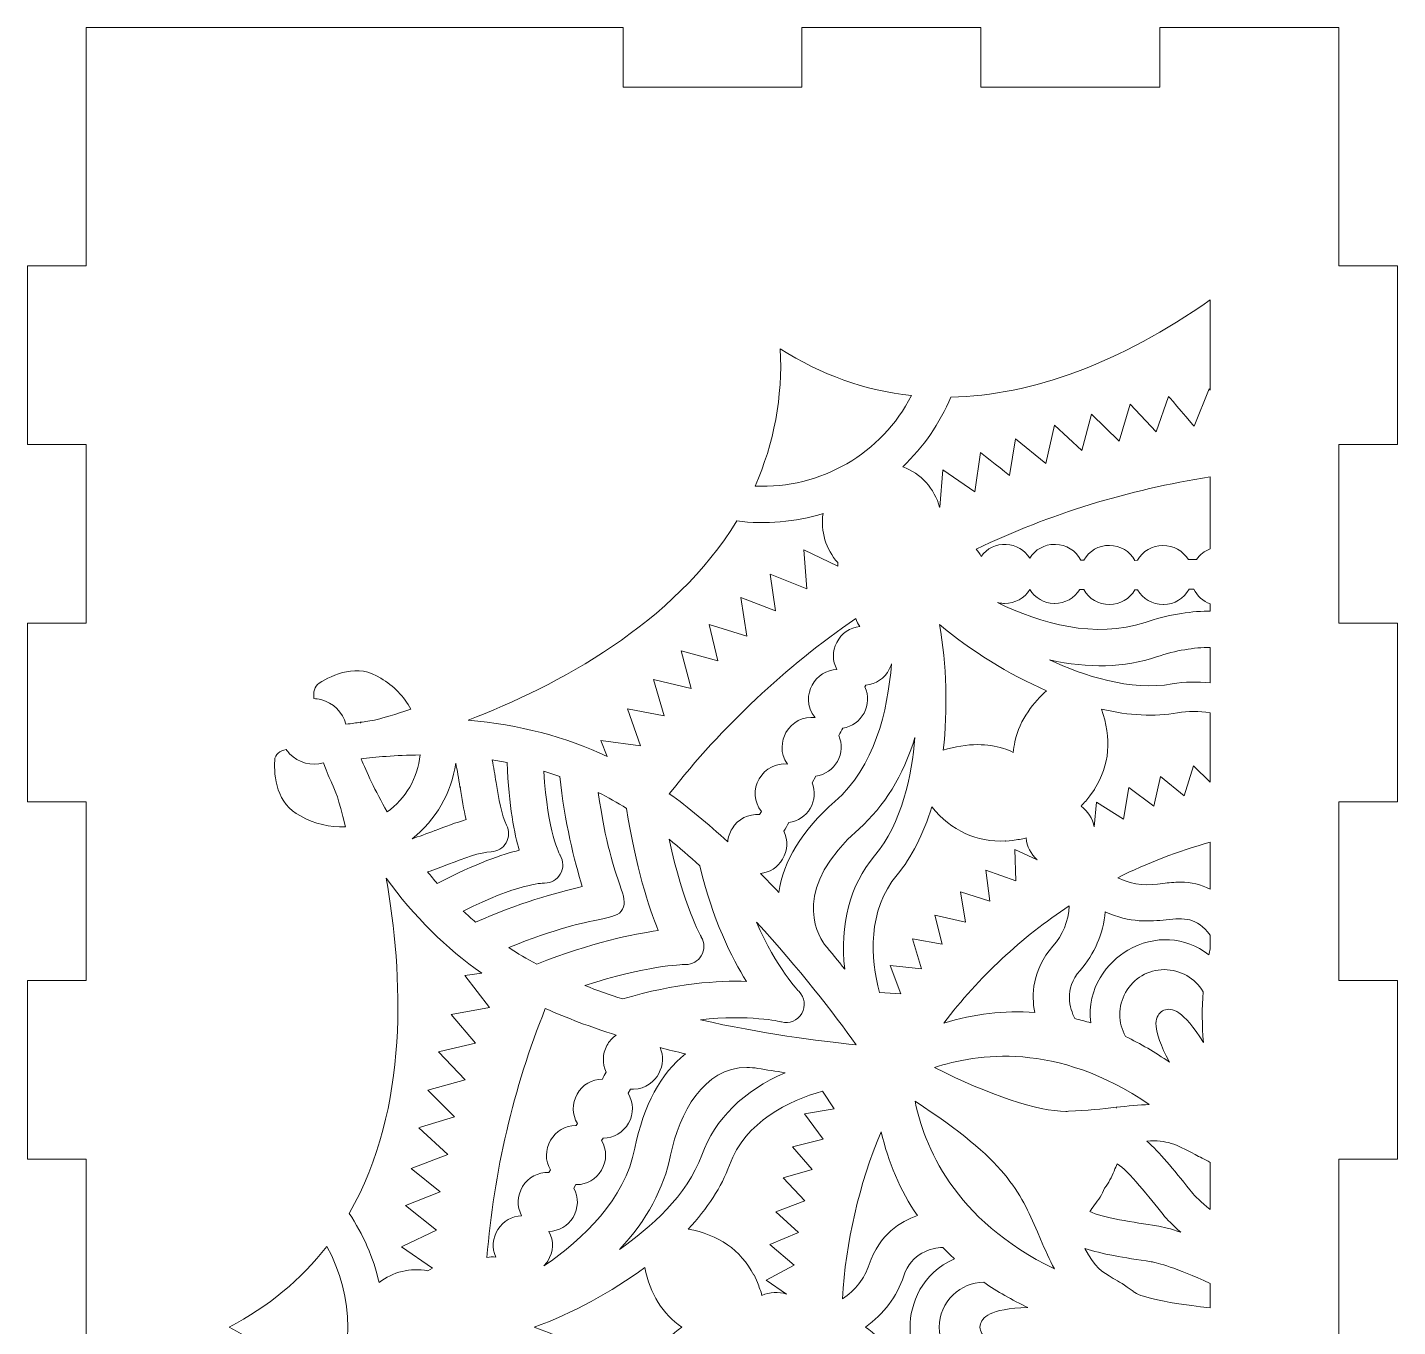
# Model space of a CAD drawing. Header units: inches. Extents: x 24 to 896, y 151 to 529.
# Drawn here: x 23.8 to 221.8, y 341.6 to 529.3 of the extents above; entities that cross this region are included whole.
import ezdxf

# ---------------------------------------------------------------- set-up
doc = ezdxf.new("R2010")
doc.units = ezdxf.units.IN
doc.header["$MEASUREMENT"] = 0
doc.layers.add('_U+0421_U+043B_U+043E_U+0439 1', color=7, linetype='Continuous')

# ---------------------------------------------------------------- blocks, each defined once
blk = doc.blocks.new('block 2')
at = {"layer": '_U+0421_U+043B_U+043E_U+0439 1', "lineweight": 0}
for points, knots in [([(221.78, 494.87), (221.78, 494.87), (213.29, 494.87), (213.29, 494.87), (213.28, 525.07), (213.29, 518.09), (213.29, 529.3), (213.29, 529.3), (187.43, 529.3), (187.43, 529.3), (187.43, 529.3), (187.43, 520.68), (187.43, 520.68), (187.43, 520.68), (161.57, 520.68), (161.57, 520.68), (161.57, 520.68), (161.57, 529.3), (161.57, 529.3), (161.57, 529.3), (135.71, 529.3), (135.71, 529.3), (135.71, 529.3), (135.71, 520.68), (135.71, 520.68), (135.71, 520.68), (109.85, 520.68), (109.85, 520.68), (109.85, 520.68), (109.85, 529.3), (109.85, 529.3), (109.85, 529.3), (32.27, 529.3), (32.27, 529.3), (32.27, 516.88), (32.27, 507.02), (32.27, 494.87), (32.27, 494.87), (23.78, 494.87), (23.78, 494.87), (23.78, 494.87), (23.78, 469.06), (23.78, 469.06), (23.78, 469.06), (32.27, 469.06), (32.27, 469.06), (32.27, 469.06), (32.27, 443.25), (32.27, 443.25), (32.27, 443.25), (23.78, 443.25), (23.78, 443.25), (23.78, 443.25), (23.78, 417.43), (23.78, 417.43), (23.78, 417.43), (32.27, 417.43), (32.27, 417.43), (32.27, 417.43), (32.27, 391.62), (32.27, 391.62), (32.27, 391.62), (23.78, 391.62), (23.78, 391.62), (23.78, 391.62), (23.78, 365.81), (23.78, 365.81), (23.78, 365.81), (32.27, 365.81), (32.27, 365.81), (32.27, 365.81), (32.27, 340), (32.27, 340), (32.27, 340), (23.78, 340), (23.78, 340), (23.78, 340), (23.78, 314.19), (23.78, 314.19), (23.78, 314.19), (32.27, 314.19), (32.27, 314.19), (32.27, 314.19), (32.27, 288.38), (32.27, 288.38), (32.27, 288.38), (23.78, 288.38), (23.78, 288.38), (23.78, 288.38), (23.78, 262.56), (23.78, 262.56), (23.78, 262.56), (32.27, 262.56), (32.27, 262.56), (32.27, 262.56), (32.27, 236.75), (32.27, 236.75), (32.27, 236.75), (23.78, 236.75), (23.78, 236.75), (23.78, 236.75), (23.78, 210.94), (23.78, 210.94), (23.78, 210.94), (32.27, 210.94), (32.27, 210.94), (32.27, 210.94), (32.27, 185.13), (32.27, 185.13), (32.27, 185.13), (23.78, 185.13), (23.78, 185.13), (23.78, 185.13), (23.78, 150.79), (23.78, 150.79), (34.69, 150.82), (27.76, 150.81), (58.13, 150.81), (58.13, 150.81), (58.13, 159.31), (58.13, 159.31), (58.13, 159.31), (83.99, 159.31), (83.99, 159.31), (83.99, 159.31), (83.99, 150.81), (83.99, 150.81), (83.99, 150.81), (109.85, 150.81), (109.85, 150.81), (109.85, 150.81), (109.85, 159.31), (109.85, 159.31), (109.85, 159.31), (135.71, 159.31), (135.71, 159.31), (135.71, 159.31), (135.71, 150.81), (135.71, 150.81), (135.71, 150.81), (161.57, 150.81), (161.57, 150.81), (161.57, 150.81), (161.57, 159.31), (161.57, 159.31), (161.57, 159.31), (187.42, 159.31), (187.42, 159.31), (187.42, 159.31), (187.42, 150.81), (187.42, 150.81), (217.81, 150.81), (210.87, 150.82), (221.78, 150.79), (221.78, 150.79), (221.78, 185.13), (221.78, 185.13), (221.78, 185.13), (213.31, 185.13), (213.31, 185.13), (213.31, 185.13), (213.31, 210.94), (213.31, 210.94), (213.31, 210.94), (221.78, 210.94), (221.78, 210.94), (221.78, 210.94), (221.78, 236.75), (221.78, 236.75), (221.78, 236.75), (213.31, 236.75), (213.31, 236.75), (213.31, 236.75), (213.31, 262.56), (213.31, 262.56), (213.31, 262.56), (221.78, 262.56), (221.78, 262.56), (221.78, 262.56), (221.78, 288.38), (221.78, 288.38), (221.78, 288.38), (213.3, 288.38), (213.3, 288.38), (213.3, 288.38), (213.3, 314.19), (213.3, 314.19), (213.3, 314.19), (221.78, 314.19), (221.78, 314.19), (221.78, 314.19), (221.78, 340), (221.78, 340), (221.78, 340), (213.3, 340), (213.3, 340), (213.3, 340), (213.3, 365.81), (213.3, 365.81), (213.3, 365.81), (221.78, 365.81), (221.78, 365.81), (221.78, 365.81), (221.78, 391.62), (221.78, 391.62), (221.78, 391.62), (213.29, 391.62), (213.29, 391.62), (213.29, 391.62), (213.29, 417.44), (213.29, 417.44), (213.29, 417.44), (221.78, 417.44), (221.78, 417.44), (221.78, 417.44), (221.78, 443.25), (221.78, 443.25), (221.78, 443.25), (213.29, 443.25), (213.29, 443.25), (213.29, 443.25), (213.29, 469.06), (213.29, 469.06), (213.29, 469.06), (221.78, 469.06), (221.78, 469.06), (221.78, 469.06), (221.78, 494.87), (221.78, 494.87), (221.78, 494.87), (221.78, 494.87), (221.78, 494.87)], [0, 0, 0, 0, 1, 1, 1, 2, 2, 2, 3, 3, 3, 4, 4, 4, 5, 5, 5, 6, 6, 6, 7, 7, 7, 8, 8, 8, 9, 9, 9, 10, 10, 10, 11, 11, 11, 12, 12, 12, 13, 13, 13, 14, 14, 14, 15, 15, 15, 16, 16, 16, 17, 17, 17, 18, 18, 18, 19, 19, 19, 20, 20, 20, 21, 21, 21, 22, 22, 22, 23, 23, 23, 24, 24, 24, 25, 25, 25, 26, 26, 26, 27, 27, 27, 28, 28, 28, 29, 29, 29, 30, 30, 30, 31, 31, 31, 32, 32, 32, 33, 33, 33, 34, 34, 34, 35, 35, 35, 36, 36, 36, 37, 37, 37, 38, 38, 38, 39, 39, 39, 40, 40, 40, 41, 41, 41, 42, 42, 42, 43, 43, 43, 44, 44, 44, 45, 45, 45, 46, 46, 46, 47, 47, 47, 48, 48, 48, 49, 49, 49, 50, 50, 50, 51, 51, 51, 52, 52, 52, 53, 53, 53, 54, 54, 54, 55, 55, 55, 56, 56, 56, 57, 57, 57, 58, 58, 58, 59, 59, 59, 60, 60, 60, 61, 61, 61, 62, 62, 62, 63, 63, 63, 64, 64, 64, 65, 65, 65, 66, 66, 66, 67, 67, 67, 68, 68, 68, 69, 69, 69, 70, 70, 70, 71, 71, 71, 72, 72, 72, 73, 73, 73, 74, 74, 74, 75, 75, 75, 76, 76, 76, 77, 77, 77, 77]), ([(194.69, 489.93), (194.69, 489.93), (194.69, 476.91), (194.69, 476.91), (194.69, 476.91), (194.56, 477.07), (194.56, 477.07), (194.56, 477.07), (192.37, 471.69), (192.37, 471.69), (192.14, 471.97), (188.91, 475.73), (188.69, 475.99), (188.69, 475.99), (186.9, 470.89), (186.9, 470.89), (186.9, 470.89), (183.11, 474.88), (183.11, 474.88), (183.11, 474.88), (181.52, 469.52), (181.52, 469.52), (181.52, 469.52), (177.54, 473.45), (177.54, 473.45), (177.54, 473.45), (176.15, 468.17), (176.15, 468.17), (176.15, 468.17), (172.22, 471.84), (172.22, 471.84), (172.22, 471.84), (170.93, 466.3), (170.93, 466.3), (170.93, 466.3), (166.58, 469.86), (166.58, 469.86), (166.58, 469.86), (165.71, 464.56), (165.71, 464.56), (165.44, 464.78), (161.78, 467.68), (161.52, 467.88), (161.52, 467.88), (160.68, 462.22), (160.68, 462.22), (160.68, 462.22), (156.05, 465.41), (156.05, 465.41), (156.05, 465.41), (155.62, 459.97), (155.62, 459.97), (155.62, 459.97), (155.6, 459.98), (155.6, 459.98), (154.88, 462.68), (152.9, 464.85), (150.28, 465.83), (153.25, 468.65), (155.64, 472.13), (157.21, 475.89), (169.05, 476.13), (181.66, 480.85), (194.69, 489.93)], [0, 0, 0, 0, 1, 1, 1, 2, 2, 2, 3, 3, 3, 4, 4, 4, 5, 5, 5, 6, 6, 6, 7, 7, 7, 8, 8, 8, 9, 9, 9, 10, 10, 10, 11, 11, 11, 12, 12, 12, 13, 13, 13, 14, 14, 14, 15, 15, 15, 16, 16, 16, 17, 17, 17, 18, 18, 18, 19, 19, 19, 20, 20, 20, 21, 21, 21, 21]), ([(132.58, 482.88), (138.44, 479.12), (144.82, 476.84), (151.54, 476.13), (147.23, 467.71), (138.4, 462.6), (128.93, 463.04), (131.68, 469.23), (132.91, 475.91), (132.58, 482.88)], [0, 0, 0, 0, 1, 1, 1, 2, 2, 2, 3, 3, 3, 3]), ([(192.72, 452.43), (192.34, 452.43), (191.95, 452.42), (191.54, 452.41), (190.78, 453.68), (189.41, 454.45), (187.84, 454.47), (186.3, 454.45), (184.94, 453.65), (184.2, 452.32), (184.2, 452.32), (183.83, 452.31), (183.83, 452.31), (183.08, 453.66), (181.71, 454.46), (180.13, 454.47), (178.58, 454.47), (177.21, 453.68), (176.45, 452.35), (176.45, 452.35), (175.99, 452.36), (175.99, 452.36), (175.27, 453.74), (173.91, 454.58), (172.33, 454.62), (172.3, 454.62), (172.27, 454.62), (172.23, 454.62), (170.73, 454.62), (169.4, 453.88), (168.62, 452.63), (167.89, 453.81), (166.62, 454.55), (165.2, 454.62), (163.78, 454.69), (162.42, 454.04), (161.59, 452.89), (161.41, 453.28), (161.17, 453.63), (160.89, 453.95), (171.54, 459.02), (182.91, 462.53), (194.69, 464.37), (194.69, 464.37), (194.69, 453.98), (194.69, 453.98), (193.89, 453.67), (193.21, 453.14), (192.72, 452.43)], [0, 0, 0, 0, 1, 1, 1, 2, 2, 2, 3, 3, 3, 4, 4, 4, 5, 5, 5, 6, 6, 6, 7, 7, 7, 8, 8, 8, 9, 9, 9, 10, 10, 10, 11, 11, 11, 12, 12, 12, 13, 13, 13, 14, 14, 14, 15, 15, 15, 16, 16, 16, 16]), ([(126.28, 458), (130.45, 457.47), (134.75, 457.83), (138.75, 459.07), (138.37, 456.53), (139.15, 453.9), (140.88, 451.99), (140.88, 451.99), (140.9, 451.47), (140.9, 451.47), (140.9, 451.47), (135.98, 453.81), (135.98, 453.81), (135.98, 453.81), (136.42, 448.21), (136.42, 448.21), (136.42, 448.21), (131.1, 450.32), (131.1, 450.32), (131.1, 450.32), (131.88, 445.02), (131.88, 445.02), (131.88, 445.02), (126.85, 446.92), (126.85, 446.92), (126.85, 446.92), (127.76, 441.37), (127.76, 441.37), (127.76, 441.37), (122.32, 443.03), (122.32, 443.03), (122.32, 443.03), (123.53, 437.79), (123.53, 437.79), (123.53, 437.79), (118.26, 439.23), (118.26, 439.23), (118.26, 439.23), (119.68, 433.81), (119.68, 433.81), (119.68, 433.81), (114.24, 435.12), (114.24, 435.12), (114.24, 435.12), (115.81, 429.84), (115.81, 429.84), (115.81, 429.84), (110.5, 430.84), (110.5, 430.84), (110.5, 430.84), (112.37, 425.5), (112.37, 425.5), (112.37, 425.5), (106.62, 426.3), (106.62, 426.3), (106.62, 426.3), (107.56, 423.99), (107.56, 423.99), (101.54, 426.82), (94.79, 428.58), (87.48, 429.22), (100.32, 434.18), (117.27, 443.15), (126.28, 458)], [0, 0, 0, 0, 1, 1, 1, 2, 2, 2, 3, 3, 3, 4, 4, 4, 5, 5, 5, 6, 6, 6, 7, 7, 7, 8, 8, 8, 9, 9, 9, 10, 10, 10, 11, 11, 11, 12, 12, 12, 13, 13, 13, 14, 14, 14, 15, 15, 15, 16, 16, 16, 17, 17, 17, 18, 18, 18, 19, 19, 19, 20, 20, 20, 21, 21, 21, 21]), ([(194.34, 444.96), (191.54, 444.96), (188.49, 444.41), (185.28, 443.34), (178.1, 440.92), (170.2, 443.21), (163.95, 446.22), (164.23, 446.15), (164.52, 446.11), (164.82, 446.09), (164.87, 446.09), (164.93, 446.09), (164.98, 446.09), (166.48, 446.09), (167.85, 446.84), (168.62, 448.08), (169.38, 446.86), (170.67, 446.12), (172.13, 446.09), (172.15, 446.09), (172.18, 446.08), (172.2, 446.08), (173.7, 446.08), (175.09, 446.85), (175.86, 448.11), (175.86, 448.11), (176.43, 448.1), (176.43, 448.1), (177.18, 446.75), (178.55, 445.94), (180.13, 445.93), (181.69, 445.93), (183.06, 446.73), (183.82, 448.06), (183.82, 448.06), (184.21, 448.06), (184.21, 448.06), (184.97, 446.73), (186.34, 445.93), (187.89, 445.93), (187.89, 445.93), (187.95, 445.93), (187.95, 445.93), (189.53, 445.96), (190.9, 446.78), (191.64, 448.16), (191.64, 448.16), (192.35, 448.17), (192.35, 448.17), (192.82, 447.18), (193.66, 446.4), (194.69, 446.01), (194.69, 446.01), (194.69, 444.96), (194.69, 444.96), (194.58, 444.96), (194.46, 444.96), (194.34, 444.96)], [0, 0, 0, 0, 1, 1, 1, 2, 2, 2, 3, 3, 3, 4, 4, 4, 5, 5, 5, 6, 6, 6, 7, 7, 7, 8, 8, 8, 9, 9, 9, 10, 10, 10, 11, 11, 11, 12, 12, 12, 13, 13, 13, 14, 14, 14, 15, 15, 15, 16, 16, 16, 17, 17, 17, 18, 18, 18, 19, 19, 19, 19]), ([(140.74, 440.46), (140.09, 439.21), (140.1, 437.76), (140.74, 436.55), (139.27, 436.49), (137.89, 435.62), (137.17, 434.29), (136.53, 433.11), (136.27, 431.17), (137.6, 429.6), (135.9, 429.81), (134.25, 428.97), (133.39, 427.44), (132.75, 426.3), (132.44, 424.45), (133.61, 422.88), (131.98, 423.05), (130.4, 422.24), (129.54, 420.77), (128.65, 419.24), (128.77, 417.39), (129.84, 416.03), (129.84, 416.03), (129.57, 415.58), (129.57, 415.58), (127.97, 415.72), (126.45, 414.94), (125.6, 413.54), (125.25, 412.96), (125.04, 412.31), (124.99, 411.65), (122.12, 414.28), (119.28, 416.62), (116.54, 418.6), (124.23, 428.37), (133.29, 436.88), (143.48, 443.9), (143.62, 443.49), (143.81, 443.11), (144.06, 442.76), (142.64, 442.62), (141.4, 441.77), (140.74, 440.46)], [0, 0, 0, 0, 1, 1, 1, 2, 2, 2, 3, 3, 3, 4, 4, 4, 5, 5, 5, 6, 6, 6, 7, 7, 7, 8, 8, 8, 9, 9, 9, 10, 10, 10, 11, 11, 11, 12, 12, 12, 13, 13, 13, 14, 14, 14, 14]), ([(155.59, 443.02), (160.03, 439.28), (165.63, 435.82), (171.04, 433.48), (169.32, 431.91), (167.19, 429.4), (166.47, 426.1), (166.37, 425.6), (166.29, 425.08), (166.25, 424.56), (165.78, 424.79), (165.29, 424.98), (164.81, 425.13), (163.65, 425.5), (162.41, 425.69), (161.11, 425.69), (159.51, 425.69), (157.83, 425.41), (156.12, 424.87), (156.8, 430.73), (156.61, 437.32), (155.59, 443.02)], [0, 0, 0, 0, 1, 1, 1, 2, 2, 2, 3, 3, 3, 4, 4, 4, 5, 5, 5, 6, 6, 6, 7, 7, 7, 7]), ([(189.22, 434.46), (183.14, 433.39), (176.4, 435.64), (171.49, 437.94), (177.11, 436.66), (182.3, 436.8), (186.95, 438.36), (189.78, 439.31), (192.38, 439.75), (194.69, 439.71), (194.69, 439.71), (194.69, 434.6), (194.69, 434.6), (192.86, 434.82), (191.02, 434.77), (189.22, 434.46)], [0, 0, 0, 0, 1, 1, 1, 2, 2, 2, 3, 3, 3, 4, 4, 4, 5, 5, 5, 5]), ([(65.94, 434.55), (67.87, 435.79), (71.58, 437.53), (74.84, 435.27), (76.69, 434.2), (78.19, 432.66), (79.19, 430.79), (74.35, 429.21), (73.42, 429.1), (71.87, 428.91), (71.87, 428.91), (71.89, 428.79), (71.89, 428.79), (71.89, 428.79), (71.85, 428.91), (71.85, 428.91), (71.3, 428.84), (70.68, 428.76), (69.79, 428.62), (69.35, 430.37), (67.98, 431.74), (66.19, 432.19), (65.84, 432.28), (65.5, 432.31), (65.17, 432.33), (65.07, 433.27), (65.22, 434.09), (65.94, 434.55)], [0, 0, 0, 0, 1, 1, 1, 2, 2, 2, 3, 3, 3, 4, 4, 4, 5, 5, 5, 6, 6, 6, 7, 7, 7, 8, 8, 8, 9, 9, 9, 9]), ([(144.81, 434.02), (144.81, 434.02), (144.95, 434.28), (144.95, 434.28), (146.4, 434.41), (147.66, 435.26), (148.33, 436.58), (148.46, 436.83), (148.57, 437.1), (148.64, 437.37), (148.12, 430.46), (146.15, 422.47), (140.47, 417.47), (135.74, 413.29), (133.01, 408.88), (132.34, 404.34), (131.46, 405.28), (130.56, 406.22), (129.71, 407.08), (131.04, 407.22), (132.19, 407.95), (132.9, 409.12), (133.66, 410.38), (133.73, 411.89), (133.09, 413.18), (133.33, 413.58), (133.57, 413.99), (133.82, 414.42), (135.12, 414.6), (136.24, 415.35), (136.91, 416.48), (137.57, 417.62), (137.67, 418.97), (137.18, 420.19), (137.18, 420.19), (137.73, 421.15), (137.73, 421.15), (139.05, 421.33), (140.17, 422.1), (140.82, 423.26), (141.48, 424.43), (141.55, 425.79), (141.03, 427.01), (141.22, 427.36), (141.42, 427.71), (141.61, 428.07), (142.93, 428.28), (144.05, 429.07), (144.68, 430.25), (145.32, 431.44), (145.37, 432.8), (144.81, 434.02)], [0, 0, 0, 0, 1, 1, 1, 2, 2, 2, 3, 3, 3, 4, 4, 4, 5, 5, 5, 6, 6, 6, 7, 7, 7, 8, 8, 8, 9, 9, 9, 10, 10, 10, 11, 11, 11, 12, 12, 12, 13, 13, 13, 14, 14, 14, 15, 15, 15, 16, 16, 16, 17, 17, 17, 17]), ([(192.27, 422.61), (192.27, 422.61), (190.94, 418.27), (190.94, 418.27), (190.94, 418.27), (187.51, 421.1), (187.51, 421.1), (187.51, 421.1), (186.55, 416.78), (186.55, 416.78), (186.55, 416.78), (182.95, 419.48), (182.95, 419.48), (182.95, 419.48), (182.15, 414.94), (182.15, 414.94), (182.15, 414.94), (178.26, 417.36), (178.26, 417.36), (178.26, 417.36), (177.95, 413.82), (177.95, 413.82), (177.7, 415.01), (177.02, 416.06), (176.03, 416.79), (176.5, 417.28), (176.93, 417.8), (177.32, 418.31), (177.32, 418.31), (178, 419.22), (178, 419.22), (178, 419.22), (177.96, 419.25), (177.96, 419.25), (180.17, 422.73), (180.51, 426.62), (178.97, 430.82), (182.99, 429.88), (186.68, 429.69), (189.95, 430.27), (191.5, 430.54), (193.09, 430.55), (194.69, 430.29), (194.69, 430.29), (194.69, 420.28), (194.69, 420.28), (194.69, 420.28), (192.27, 422.61), (192.27, 422.61)], [0, 0, 0, 0, 1, 1, 1, 2, 2, 2, 3, 3, 3, 4, 4, 4, 5, 5, 5, 6, 6, 6, 7, 7, 7, 8, 8, 8, 9, 9, 9, 10, 10, 10, 11, 11, 11, 12, 12, 12, 13, 13, 13, 14, 14, 14, 15, 15, 15, 16, 16, 16, 16]), ([(146.2, 409.61), (142.62, 405.34), (141.13, 399.69), (141.89, 393.24), (140.92, 394.46), (139.93, 395.67), (138.97, 396.82), (137.71, 398.59), (134.33, 405.04), (143.95, 413.53), (147.62, 416.78), (150.35, 421.21), (152.04, 426.71), (151.58, 421.31), (150.16, 414.35), (146.2, 409.61)], [0, 0, 0, 0, 1, 1, 1, 2, 2, 2, 3, 3, 3, 4, 4, 4, 5, 5, 5, 5]), ([(59.51, 423.41), (59.55, 424.36), (60.26, 424.78), (61.16, 424.99), (61.31, 424.77), (61.48, 424.57), (61.67, 424.38), (62.96, 423.05), (64.83, 422.54), (66.57, 423.04), (67.11, 421.58), (67.47, 420.77), (67.78, 420.12), (68.34, 418.89), (68.68, 418.15), (69.72, 413.83), (67.49, 413.7), (65.25, 414.24), (63.26, 415.38), (59.75, 417.06), (59.4, 421.13), (59.51, 423.41)], [0, 0, 0, 0, 1, 1, 1, 2, 2, 2, 3, 3, 3, 4, 4, 4, 5, 5, 5, 6, 6, 6, 7, 7, 7, 7]), ([(75.77, 415.96), (74, 419.07), (72.76, 421.82), (72.01, 423.62), (73.94, 423.87), (76.93, 424.17), (80.52, 424.19), (80.2, 420.88), (78.47, 417.9), (75.77, 415.96)], [0, 0, 0, 0, 1, 1, 1, 2, 2, 2, 3, 3, 3, 3]), ([(85.67, 423), (85.9, 422), (86.09, 420.81), (86.29, 419.56), (86.29, 419.56), (86.3, 419.54), (86.3, 419.54), (86.3, 419.54), (86.42, 419.56), (86.42, 419.56), (86.42, 419.56), (86.3, 419.53), (86.3, 419.53), (86.56, 417.96), (86.82, 416.33), (87.19, 414.85), (85.71, 414.43), (84.17, 413.85), (82.68, 413.28), (82.68, 413.28), (82.64, 413.27), (82.64, 413.27), (81.46, 412.82), (80.34, 412.4), (79.37, 412.1), (82.81, 414.78), (85.06, 418.69), (85.67, 423)], [0, 0, 0, 0, 1, 1, 1, 2, 2, 2, 3, 3, 3, 4, 4, 4, 5, 5, 5, 6, 6, 6, 7, 7, 7, 8, 8, 8, 9, 9, 9, 9]), ([(93.01, 414.05), (92.28, 415.45), (91.89, 417.89), (91.5, 420.24), (91.33, 421.31), (91.15, 422.42), (90.93, 423.47), (91.65, 423.36), (92.38, 423.24), (93.09, 423.1), (93.34, 416.75), (94.18, 412.72), (94.86, 410.43), (92.53, 409.87), (88.62, 408.58), (83, 405.62), (82.53, 406.16), (82.07, 406.73), (81.61, 407.3), (82.61, 407.64), (83.68, 408.04), (84.62, 408.4), (86.88, 409.26), (89.21, 410.15), (90.8, 410.22), (91.7, 410.26), (92.51, 410.74), (92.96, 411.52), (93.41, 412.31), (93.43, 413.25), (93.01, 414.05)], [0, 0, 0, 0, 1, 1, 1, 2, 2, 2, 3, 3, 3, 4, 4, 4, 5, 5, 5, 6, 6, 6, 7, 7, 7, 8, 8, 8, 9, 9, 9, 10, 10, 10, 10]), ([(100.76, 409.7), (100.74, 409.73), (98.93, 412.94), (98.41, 421.83), (99.19, 421.6), (99.96, 421.35), (100.7, 421.1), (101.39, 414.51), (102.84, 408.83), (103.95, 405.18), (100.23, 404.32), (94.59, 402.73), (88.54, 400.03), (87.94, 400.55), (87.34, 401.1), (86.76, 401.65), (94.53, 405.55), (98.2, 405.68), (98.38, 405.69), (98.43, 405.68), (98.47, 405.68), (98.52, 405.68), (99.45, 405.68), (100.31, 406.17), (100.78, 406.97), (101.28, 407.82), (101.27, 408.86), (100.76, 409.7)], [0, 0, 0, 0, 1, 1, 1, 2, 2, 2, 3, 3, 3, 4, 4, 4, 5, 5, 5, 6, 6, 6, 7, 7, 7, 8, 8, 8, 9, 9, 9, 9]), ([(109.38, 405.43), (108.64, 407.57), (107.27, 411.54), (106.28, 418.77), (107.69, 418.08), (109.03, 417.32), (110.36, 416.47), (111.68, 407.96), (113.56, 402.21), (114.93, 398.84), (111.33, 398.34), (105.4, 397.09), (97.37, 393.98), (95.96, 394.72), (94.63, 395.5), (93.34, 396.37), (100.1, 399.13), (104.24, 399.98), (106.48, 400.44), (108.34, 400.83), (109.28, 401.02), (109.78, 401.91), (110.29, 402.79), (109.96, 403.73), (109.38, 405.43)], [0, 0, 0, 0, 1, 1, 1, 2, 2, 2, 3, 3, 3, 4, 4, 4, 5, 5, 5, 6, 6, 6, 7, 7, 7, 8, 8, 8, 8]), ([(165.13, 411.77), (165.13, 411.77), (165.15, 411.72), (165.15, 411.72), (165.15, 411.72), (166.14, 411.85), (166.14, 411.85), (166.82, 411.94), (167.45, 412.05), (168.09, 412.2), (168.22, 410.98), (168.79, 409.87), (169.69, 409.06), (169.69, 409.06), (166.48, 410.56), (166.48, 410.56), (166.48, 410.56), (166.63, 405.99), (166.63, 405.99), (166.63, 405.99), (162.29, 407.56), (162.29, 407.56), (162.29, 407.56), (162.84, 403.09), (162.84, 403.09), (162.84, 403.09), (158.62, 404.42), (158.62, 404.42), (158.62, 404.42), (159.35, 400.03), (159.35, 400.03), (159.35, 400.03), (154.92, 401.05), (154.92, 401.05), (154.92, 401.05), (155.97, 396.85), (155.97, 396.85), (155.97, 396.85), (151.7, 397.65), (151.7, 397.65), (151.7, 397.65), (152.97, 393.29), (152.97, 393.29), (152.97, 393.29), (148.44, 393.8), (148.44, 393.8), (148.44, 393.8), (149.97, 389.7), (149.97, 389.7), (149.97, 389.7), (146.89, 389.88), (146.89, 389.88), (145.66, 394.79), (145.11, 401.71), (149.45, 406.89), (151.57, 409.42), (153.26, 412.72), (154.46, 416.69), (157.35, 413.21), (160.95, 411.56), (165.13, 411.77)], [0, 0, 0, 0, 1, 1, 1, 2, 2, 2, 3, 3, 3, 4, 4, 4, 5, 5, 5, 6, 6, 6, 7, 7, 7, 8, 8, 8, 9, 9, 9, 10, 10, 10, 11, 11, 11, 12, 12, 12, 13, 13, 13, 14, 14, 14, 15, 15, 15, 16, 16, 16, 17, 17, 17, 18, 18, 18, 19, 19, 19, 20, 20, 20, 20]), ([(121.16, 397.89), (121.14, 397.93), (118.54, 402.48), (116.52, 412.01), (117.97, 410.83), (119.46, 409.56), (120.95, 408.2), (122.76, 400.44), (125.58, 394.85), (127.68, 391.48), (123.7, 391.61), (117.46, 391.26), (109.83, 388.94), (107.92, 389.55), (106.07, 390.2), (104.32, 390.88), (113.21, 393.78), (118.27, 393.91), (118.82, 393.92), (118.85, 393.92), (118.89, 393.92), (118.93, 393.92), (119.83, 393.92), (120.68, 394.4), (121.16, 395.19), (121.66, 396.03), (121.66, 397.06), (121.16, 397.89)], [0, 0, 0, 0, 1, 1, 1, 2, 2, 2, 3, 3, 3, 4, 4, 4, 5, 5, 5, 6, 6, 6, 7, 7, 7, 8, 8, 8, 9, 9, 9, 9]), ([(194.69, 411.59), (194.69, 411.59), (194.69, 404.82), (194.69, 404.82), (193.33, 405.5), (191.96, 405.82), (190.39, 405.82), (189.52, 405.82), (188.68, 405.72), (187.86, 405.63), (185.8, 405.4), (183.85, 405.18), (181.37, 406.46), (185.58, 408.59), (190.06, 410.31), (194.69, 411.59)], [0, 0, 0, 0, 1, 1, 1, 2, 2, 2, 3, 3, 3, 4, 4, 4, 5, 5, 5, 5]), ([(75.62, 406.41), (79.66, 400.85), (84.31, 396.23), (89.46, 392.65), (89.46, 392.65), (87, 392.31), (87, 392.31), (87, 392.31), (90.56, 387.72), (90.56, 387.72), (90.56, 387.72), (85, 386.68), (85, 386.68), (85, 386.68), (88.52, 382.58), (88.52, 382.58), (88.52, 382.58), (83.38, 381.34), (83.38, 381.34), (83.38, 381.34), (83.17, 381.29), (83.17, 381.29), (83.17, 381.29), (87.02, 377.24), (87.02, 377.24), (87.02, 377.24), (81.62, 375.76), (81.62, 375.76), (81.62, 375.76), (85.5, 371.91), (85.5, 371.91), (85.5, 371.91), (80.56, 370.41), (80.56, 370.41), (80.56, 370.41), (80.35, 370.34), (80.35, 370.34), (80.35, 370.34), (84.51, 366.46), (84.51, 366.46), (84.51, 366.46), (79.25, 364.47), (79.25, 364.47), (79.25, 364.47), (83.41, 361.07), (83.41, 361.07), (83.41, 361.07), (78.43, 359.09), (78.43, 359.09), (78.43, 359.09), (82.91, 355.54), (82.91, 355.54), (82.91, 355.54), (78.04, 353.22), (78.04, 353.22), (78.04, 353.22), (77.84, 353.13), (77.84, 353.13), (77.84, 353.13), (82.34, 350.03), (82.34, 350.03), (82.34, 350.03), (81.62, 349.66), (81.62, 349.66), (79.13, 350.16), (76.58, 349.54), (74.6, 347.97), (73.79, 351.52), (72.3, 354.97), (70.27, 357.97), (79.04, 373.13), (78.06, 392.57), (75.62, 406.41)], [0, 0, 0, 0, 1, 1, 1, 2, 2, 2, 3, 3, 3, 4, 4, 4, 5, 5, 5, 6, 6, 6, 7, 7, 7, 8, 8, 8, 9, 9, 9, 10, 10, 10, 11, 11, 11, 12, 12, 12, 13, 13, 13, 14, 14, 14, 15, 15, 15, 16, 16, 16, 17, 17, 17, 18, 18, 18, 19, 19, 19, 20, 20, 20, 21, 21, 21, 22, 22, 22, 23, 23, 23, 24, 24, 24, 24]), ([(171.96, 396.55), (168.94, 393.11), (168.85, 389.49), (169.34, 387), (164.94, 387.31), (160.53, 386.79), (156.22, 385.47), (161.22, 392.06), (167.47, 397.9), (174.34, 402.4), (174.2, 400.15), (173.4, 398.18), (171.96, 396.55)], [0, 0, 0, 0, 1, 1, 1, 2, 2, 2, 3, 3, 3, 4, 4, 4, 4]), ([(135.28, 390.01), (135.24, 390.05), (132.05, 393.36), (129.14, 400.03), (135.25, 393.41), (140.31, 386.81), (143.56, 382.31), (138.06, 382.87), (129.82, 383.95), (121.02, 385.93), (128.09, 386.72), (132.54, 385.68), (132.74, 385.63), (133.89, 385.33), (135.08, 385.82), (135.68, 386.86), (136.28, 387.9), (136.12, 389.17), (135.28, 390.01)], [0, 0, 0, 0, 1, 1, 1, 2, 2, 2, 3, 3, 3, 4, 4, 4, 5, 5, 5, 6, 6, 6, 6]), ([(194.62, 395.77), (194.59, 395.66), (194.55, 395.52), (194.5, 395.33), (191.04, 397.98), (186.69, 398.23), (182.81, 395.99), (179.91, 394.32), (176.8, 390.57), (177.45, 385.48), (176.68, 385.72), (175.91, 385.93), (175.15, 386.11), (174.39, 387.57), (173.52, 390.36), (175.9, 393.07), (178, 395.46), (179.22, 398.31), (179.53, 401.55), (183.13, 399.88), (186.01, 400.15), (188.34, 400.38), (190.96, 400.64), (192.7, 400.81), (194.69, 398.18), (194.69, 398.18), (194.69, 397.46), (194.69, 397.46), (194.7, 396.05), (194.7, 396.05), (194.62, 395.77)], [0, 0, 0, 0, 1, 1, 1, 2, 2, 2, 3, 3, 3, 4, 4, 4, 5, 5, 5, 6, 6, 6, 7, 7, 7, 8, 8, 8, 9, 9, 9, 10, 10, 10, 10]), ([(193.73, 382.65), (190.72, 387.41), (189.2, 387.72), (188.01, 387.32), (188.01, 387.32), (187.82, 387.25), (187.82, 387.25), (187.82, 387.25), (187.62, 387.1), (187.62, 387.1), (186.68, 386.27), (186.19, 384.8), (188.8, 379.81), (186.74, 381.25), (184.61, 382.5), (182.47, 383.51), (181.36, 385.5), (181.36, 387.88), (182.48, 389.89), (183.62, 391.95), (185.71, 393.18), (188.07, 393.18), (190.37, 393.18), (192.52, 391.96), (193.69, 389.99), (193.5, 387.63), (193.51, 385.17), (193.73, 382.65)], [0, 0, 0, 0, 1, 1, 1, 2, 2, 2, 3, 3, 3, 4, 4, 4, 5, 5, 5, 6, 6, 6, 7, 7, 7, 8, 8, 8, 9, 9, 9, 9]), ([(107.5, 382.2), (106.87, 381.02), (106.84, 379.6), (107.41, 378.38), (107.23, 378.05), (107.05, 377.71), (106.86, 377.36), (105.33, 377.35), (103.97, 376.54), (103.21, 375.19), (102.45, 373.83), (102.48, 372.25), (103.26, 370.94), (103.26, 370.94), (103.09, 370.64), (103.09, 370.64), (103.06, 370.64), (103.02, 370.64), (102.99, 370.64), (101.51, 370.64), (100.13, 369.84), (99.37, 368.53), (98.58, 367.17), (98.58, 365.58), (99.36, 364.25), (99.36, 364.25), (99.13, 363.87), (99.13, 363.87), (97.55, 363.93), (96.15, 363.18), (95.33, 361.83), (94.52, 360.51), (94.48, 358.95), (95.2, 357.62), (93.8, 357.58), (92.53, 356.85), (91.76, 355.65), (90.99, 354.43), (90.87, 352.95), (91.45, 351.66), (91.02, 351.7), (90.6, 351.68), (90.18, 351.59), (91.16, 363.92), (94, 376.02), (98.62, 387.56), (101.7, 386.19), (105.15, 384.89), (108.87, 383.72), (108.3, 383.34), (107.83, 382.82), (107.5, 382.2)], [0, 0, 0, 0, 1, 1, 1, 2, 2, 2, 3, 3, 3, 4, 4, 4, 5, 5, 5, 6, 6, 6, 7, 7, 7, 8, 8, 8, 9, 9, 9, 10, 10, 10, 11, 11, 11, 12, 12, 12, 13, 13, 13, 14, 14, 14, 15, 15, 15, 16, 16, 16, 17, 17, 17, 17]), ([(185.9, 373.69), (184.41, 373.65), (182.81, 373.48), (181.13, 373.29), (181.13, 373.29), (181.14, 373.17), (181.14, 373.17), (181.14, 373.17), (181.1, 373.29), (181.1, 373.29), (179.13, 373.07), (176.91, 372.82), (174.23, 372.71), (174.11, 372.7), (173.98, 372.7), (173.86, 372.7), (169.81, 372.7), (162.78, 375.04), (154.87, 379.03), (160.84, 381.05), (172.53, 382.87), (185.9, 373.69)], [0, 0, 0, 0, 1, 1, 1, 2, 2, 2, 3, 3, 3, 4, 4, 4, 5, 5, 5, 6, 6, 6, 7, 7, 7, 7]), ([(110.58, 375.31), (110.58, 375.31), (110.92, 375.93), (110.92, 375.93), (111.07, 375.92), (111.23, 375.91), (111.37, 375.91), (113.16, 375.91), (114.42, 377.05), (115.03, 378.19), (115.66, 379.38), (115.72, 380.75), (115.2, 381.91), (116.41, 381.6), (117.59, 381.31), (118.88, 381.01), (115.28, 378.17), (112.82, 373.59), (111.57, 367.4), (110.07, 359.98), (104.14, 354.29), (98.42, 350.38), (98.62, 350.59), (98.8, 350.82), (98.96, 351.07), (99.82, 352.42), (99.88, 354), (99.14, 355.35), (100.6, 355.42), (101.86, 356.15), (102.62, 357.39), (103.41, 358.7), (103.46, 360.28), (102.74, 361.61), (102.74, 361.61), (103.04, 362.12), (103.04, 362.12), (103.07, 362.12), (103.1, 362.12), (103.14, 362.12), (104.64, 362.12), (105.95, 362.88), (106.74, 364.23), (107.52, 365.57), (107.53, 367.16), (106.76, 368.49), (106.76, 368.49), (106.96, 368.84), (106.96, 368.84), (108.52, 368.86), (109.9, 369.67), (110.66, 371.02), (111.42, 372.39), (111.39, 373.99), (110.58, 375.31)], [0, 0, 0, 0, 1, 1, 1, 2, 2, 2, 3, 3, 3, 4, 4, 4, 5, 5, 5, 6, 6, 6, 7, 7, 7, 8, 8, 8, 9, 9, 9, 10, 10, 10, 11, 11, 11, 12, 12, 12, 13, 13, 13, 14, 14, 14, 15, 15, 15, 16, 16, 16, 17, 17, 17, 18, 18, 18, 18]), ([(127.75, 379.05), (128.27, 379.05), (128.8, 379.01), (129.33, 378.91), (130.62, 378.7), (131.94, 378.49), (133.26, 378.29), (127.29, 375.72), (123.14, 371.61), (121.23, 366.37), (119.11, 360.57), (113.79, 355.86), (109.34, 352.76), (113.27, 356.98), (115.74, 361.55), (116.72, 366.36), (117.96, 372.5), (121.5, 379.05), (127.75, 379.05)], [0, 0, 0, 0, 1, 1, 1, 2, 2, 2, 3, 3, 3, 4, 4, 4, 5, 5, 5, 6, 6, 6, 6]), ([(138.76, 368.67), (138.76, 368.67), (134.34, 367.59), (134.34, 367.59), (134.34, 367.59), (137.17, 364.29), (137.17, 364.29), (137.17, 364.29), (133.01, 363.09), (133.01, 363.09), (133.01, 363.09), (136.11, 359.77), (136.11, 359.77), (136.11, 359.77), (131.94, 358.21), (131.94, 358.21), (131.94, 358.21), (135.2, 355.22), (135.2, 355.22), (135.2, 355.22), (131.06, 353.46), (131.06, 353.46), (131.06, 353.46), (134.59, 350.5), (134.59, 350.5), (134.59, 350.5), (130.55, 348.34), (130.55, 348.34), (130.55, 348.34), (133.46, 346.3), (133.46, 346.3), (132.33, 346.67), (131.04, 346.61), (129.93, 346.12), (129.75, 346.73), (129.53, 347.34), (129.27, 347.98), (129.27, 347.98), (128.81, 349.09), (128.81, 349.09), (128.81, 349.09), (128.75, 349.06), (128.75, 349.06), (126.84, 352.69), (123.64, 354.92), (119.25, 355.68), (122.07, 358.69), (124.08, 361.8), (125.22, 364.92), (127.54, 371.26), (133.8, 374.24), (138.68, 375.63), (138.68, 375.63), (140.37, 373.06), (140.37, 373.06), (140.37, 373.06), (136.05, 372.34), (136.05, 372.34), (136.05, 372.34), (138.76, 368.67), (138.76, 368.67)], [0, 0, 0, 0, 1, 1, 1, 2, 2, 2, 3, 3, 3, 4, 4, 4, 5, 5, 5, 6, 6, 6, 7, 7, 7, 8, 8, 8, 9, 9, 9, 10, 10, 10, 11, 11, 11, 12, 12, 12, 13, 13, 13, 14, 14, 14, 15, 15, 15, 16, 16, 16, 17, 17, 17, 18, 18, 18, 19, 19, 19, 20, 20, 20, 20]), ([(152.05, 374.17), (165.26, 365.6), (167.23, 361.05), (169.72, 355.3), (169.72, 355.3), (170.17, 354.26), (170.17, 354.26), (170.87, 352.65), (171.48, 351.25), (172.19, 349.97), (157.55, 356.96), (153.29, 367.99), (152.05, 374.17)], [0, 0, 0, 0, 1, 1, 1, 2, 2, 2, 3, 3, 3, 4, 4, 4, 4]), ([(145.43, 350.59), (144.74, 348.53), (143.43, 346.86), (141.55, 345.61), (142.01, 353.8), (143.95, 362.14), (147.15, 369.77), (148.16, 365.37), (149.92, 361.29), (152.38, 357.64), (149.99, 356.82), (146.89, 354.93), (145.43, 350.59)], [0, 0, 0, 0, 1, 1, 1, 2, 2, 2, 3, 3, 3, 4, 4, 4, 4]), ([(191.99, 361.07), (191.99, 361.07), (191.77, 361.35), (191.77, 361.35), (191.77, 361.35), (191.77, 361.35), (191.77, 361.35), (189.37, 364.37), (187.37, 366.82), (185.52, 368.42), (188.56, 368.57), (189.59, 368.01), (192.51, 366.48), (193.19, 366.11), (193.88, 365.75), (194.69, 365.34), (194.69, 365.34), (194.69, 358.52), (194.69, 358.52), (193.4, 359.58), (192.5, 360.44), (191.99, 361.07)], [0, 0, 0, 0, 1, 1, 1, 2, 2, 2, 3, 3, 3, 4, 4, 4, 5, 5, 5, 6, 6, 6, 7, 7, 7, 7]), ([(177.31, 358.25), (177.47, 358.5), (177.7, 358.82), (177.98, 359.19), (178.51, 359.9), (179.12, 360.69), (179.43, 361.6), (180.05, 362.32), (180.45, 363.25), (180.8, 364.08), (180.98, 364.51), (181.14, 364.86), (181.27, 365.11), (182.84, 364.17), (185.97, 360.21), (187.88, 357.81), (188.46, 357.08), (189.3, 356.24), (190.44, 355.24), (189.01, 355.73), (187.86, 356.04), (186.94, 356.18), (183.92, 356.62), (178.91, 357.36), (177.31, 358.25)], [0, 0, 0, 0, 1, 1, 1, 2, 2, 2, 3, 3, 3, 4, 4, 4, 5, 5, 5, 6, 6, 6, 7, 7, 7, 8, 8, 8, 8]), ([(52.94, 341.52), (52.94, 341.52), (52.94, 341.55), (52.94, 341.55), (58.57, 344.46), (63.32, 348.38), (67.06, 353.19), (71.05, 345.96), (71.07, 337.05), (67.1, 329.82), (63.36, 334.66), (58.6, 338.6), (52.94, 341.52)], [0, 0, 0, 0, 1, 1, 1, 2, 2, 2, 3, 3, 3, 4, 4, 4, 4]), ([(151.32, 341.51), (151.32, 338.2), (153.02, 333.67), (157.77, 331.7), (157.17, 331.15), (156.6, 330.58), (156.06, 330.02), (154.42, 330.09), (151.56, 330.73), (150.41, 334.15), (149.39, 337.16), (147.53, 339.65), (144.88, 341.54), (147.53, 343.43), (149.4, 345.91), (150.41, 348.92), (151.55, 352.31), (154.42, 352.96), (156.07, 353.04), (156.61, 352.48), (157.17, 351.92), (157.76, 351.38), (153.01, 349.39), (151.32, 344.84), (151.32, 341.51)], [0, 0, 0, 0, 1, 1, 1, 2, 2, 2, 3, 3, 3, 4, 4, 4, 5, 5, 5, 6, 6, 6, 7, 7, 7, 8, 8, 8, 8]), ([(183.59, 346.7), (183.59, 346.7), (183.56, 346.73), (183.56, 346.73), (182.38, 347.59), (181.44, 348.14), (180.68, 348.58), (179.02, 349.55), (178.09, 350.09), (176.6, 352.91), (178.97, 352.09), (182.21, 351.57), (186.17, 350.98), (187.23, 350.82), (189.58, 350.15), (194.69, 347.86), (194.69, 347.86), (194.69, 344.32), (194.69, 344.32), (186.96, 345.22), (184.66, 345.92), (183.59, 346.7)], [0, 0, 0, 0, 1, 1, 1, 2, 2, 2, 3, 3, 3, 4, 4, 4, 5, 5, 5, 6, 6, 6, 7, 7, 7, 7]), ([(118.33, 341.53), (115.58, 339.64), (113.79, 336.75), (112.98, 332.93), (108.24, 336.45), (102.45, 339.57), (97, 341.53), (102.45, 343.5), (108.24, 346.62), (112.98, 350.14), (113.79, 346.32), (115.59, 343.42), (118.33, 341.53)], [0, 0, 0, 0, 1, 1, 1, 2, 2, 2, 3, 3, 3, 4, 4, 4, 4]), ([(161.45, 341.31), (161.7, 340.08), (162.72, 338.92), (168.35, 338.69), (166.06, 337.62), (163.92, 336.4), (161.97, 335.05), (160.32, 335.08), (158.75, 335.72), (157.55, 336.87), (156.27, 338.1), (155.53, 339.79), (155.52, 341.52), (155.54, 343.29), (156.25, 344.95), (157.54, 346.19), (158.74, 347.35), (160.32, 347.99), (161.97, 348.02), (163.92, 346.67), (166.06, 345.45), (168.35, 344.38), (162.72, 344.14), (161.7, 342.98), (161.45, 341.76), (161.45, 341.76), (161.4, 341.53), (161.4, 341.53), (161.4, 341.53), (161.45, 341.31), (161.45, 341.31)], [0, 0, 0, 0, 1, 1, 1, 2, 2, 2, 3, 3, 3, 4, 4, 4, 5, 5, 5, 6, 6, 6, 7, 7, 7, 8, 8, 8, 9, 9, 9, 10, 10, 10, 10])]:
    blk.add_open_spline(points, degree=3, knots=knots, dxfattribs=at)

msp = doc.modelspace()

# ---------------------------------------------------------------- block references
at = {"layer": '_U+0421_U+043B_U+043E_U+0439 1'}
msp.add_blockref('block 2', (0, 0), dxfattribs=at)

doc.saveas('drawing.dxf')
